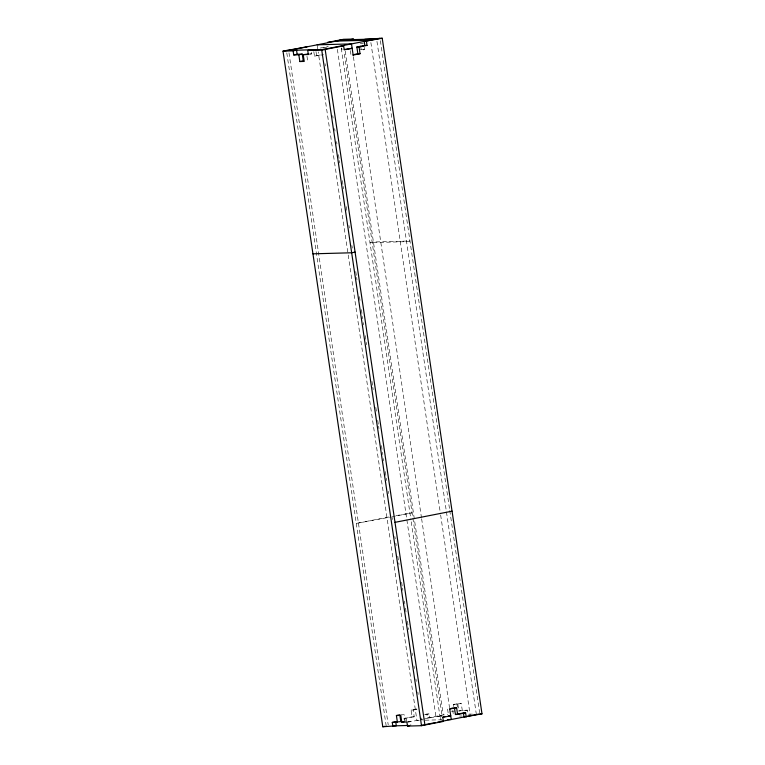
<?xml version="1.0" encoding="UTF-8"?>
<svg xmlns="http://www.w3.org/2000/svg" width="765" height="765" viewBox="0 0 765 765"><rect width="100%" height="100%" fill="white"/><g stroke="black" fill="none" stroke-linecap="round" stroke-linejoin="round"><path stroke-width="0.57" stroke-dasharray="3.83 2.87" d="M320.315 48.013L328.309 46.445M323.652 47.726L327.076 47.057M309.481 54.305L311.757 53.856L311.46 51.838M313.803 51.609L314.472 56.113L321.319 54.774M314.472 56.113L323.509 54.707M364.37 47.325L364.695 49.582L361.271 50.251L360.611 45.747M388.916 517.006L356.27 523.403L391.106 516.949M395.916 515.639L412.096 512.837L392.273 516.719M411.044 710.092L413.234 710.035L414.228 716.786L412.039 716.843L411.044 710.092L417.891 708.753M413.234 710.035L417.795 709.136M453.798 706.602L453.463 704.355L461.266 703.561L462.27 710.312L467.386 710.178L467.979 714.233L472.703 714.099M453.463 704.355L461.266 703.561M404.35 720.439L404.054 718.412L412.039 716.843M424.594 714.386L429.069 713.879L429.662 717.933L427.472 717.991L426.87 713.946M404.054 718.412L414.228 716.786M425.646 714.548L429.069 713.879M457.843 704.23L458.847 710.991L462.27 710.312M406.904 722.026L410.327 721.357L410.92 725.411M427.472 717.991L443.26 714.902L447.745 714.778M467.386 710.178L458.847 710.991M407.793 722.217L422.519 719.339M423.638 719.119L442.027 715.514L344.011 51.724M360.277 43.49L363.346 43.414M360.315 49.696L364.695 49.582M309.71 53.913L311.757 53.856M451.388 711.192L454.458 711.106M400.927 714.826L404.216 714.74L405.211 721.491M442.084 715.514L439.837 715.571L411.121 521.147M441.864 716.547L435.945 716.709L337.222 48.195M459.631 716.059L461.993 716.002M419.287 720.372L416.925 720.429L318.202 51.915M425.216 720.209L441.797 719.76M408.281 721.405L410.327 721.357M380.377 40.669L449.696 510.045M449.763 510.551L479.617 712.731M376.954 41.339L476.375 714.577M370.872 42.534L440.458 513.803M440.64 514.979L470.112 714.587M456.887 703.676L457.384 707.061M452.765 710.57L453.215 713.611M353.42 56.887L421.448 517.523M421.62 518.708L449.524 707.682M350.341 50.614L351.011 55.118M447.582 709.098L448.414 714.73M345.235 51.083L443.26 714.902M341.726 47.899L342.022 49.926M440.592 717.417L441.042 720.458M341.286 48.224L410.948 519.961M325.068 63.658L325.421 66.039M328.902 89.639L329.256 92.049M332.746 115.63L333.1 118.059M334.659 128.625L335.022 131.064M336.581 141.611L336.925 143.973M338.493 154.607L339.211 159.436M339.383 160.621L339.736 162.983M342.338 180.588L343.055 185.446M343.208 186.497L343.552 188.859M346.172 206.579L346.87 211.303M348.964 225.474L349.337 228.008M351.929 245.555L352.302 248.109M355.763 271.537L356.461 276.261M356.633 277.437L356.987 279.808M359.464 296.591L360.296 302.242M361.386 309.596L362.256 315.505M362.39 316.423L362.744 318.785M363.308 322.601L363.652 324.962M365.221 335.606L366.053 341.219M366.225 342.404L366.578 344.766M371.981 381.381L372.679 386.105M372.861 387.281L373.205 389.643M375.825 407.363L376.523 412.086M377.738 420.358L378.493 425.455M378.608 426.258L378.962 428.63M381.458 445.555L382.271 451.063M382.452 452.249L382.796 454.611M383.38 458.56L383.734 460.922M385.302 471.565L386.115 477.054M386.287 478.23L386.631 480.592M388.209 491.226L388.553 493.588M392.043 517.207L392.388 519.569M394.893 536.542L395.247 538.904M395.878 543.198L396.232 545.56M397.8 556.184L399.014 564.455M401.635 582.175L402.333 586.898M402.505 588.075L402.859 590.437M404.427 601.07L404.819 603.709M405.469 608.156L406.167 612.88M407.391 621.151L408.644 629.633M412.096 653.042L412.469 655.557M414.018 666.028L414.381 668.524M415.94 679.024L416.284 681.385M417.853 692.019L418.216 694.448M421.697 718L422.041 720.372M317.332 46.015L318.03 50.739M315.993 51.551L316.662 56.055M406.244 718.354L406.693 721.395M306.975 56.256L307.645 60.76M288.979 52.785L388.218 724.837M286.789 52.833L386.201 726.081M373.425 241.979L370.002 242.658L406.54 241.663L409.964 240.994L373.425 241.979"/><path stroke-width="1.15" d="M392.885 726.473L392.282 722.418L395.706 721.749L396.308 725.803L382.777 726.75L283.012 51.15L307.081 46.808M288.625 50.423L342.261 39.914M293.119 50.873L296.543 50.203L297.145 54.258L302.261 54.114L303.256 60.875L299.832 61.544L298.838 54.793L293.722 54.927L293.119 50.873L283.012 51.15M350.179 39.704L353.602 39.025L343.495 39.302L327.707 42.391L329.897 42.333M299.832 61.544L304.221 61.429L303.217 54.669L308.333 54.535L307.74 50.48L311.164 49.811M364.79 39.302L382.223 38.25L481.988 713.85L464.011 717.006L463.408 712.951L455.424 714.51L454.429 707.759L456.619 707.702L457.613 714.453L465.608 712.884L466.201 716.939M293.722 54.927L297.145 54.258M322.973 49.486L380.033 38.307M307.74 50.48L321.74 50.098L343.619 45.814L344.212 49.868L352.206 48.3L344.307 49.476M366.435 41.339L367.037 45.393L364.848 45.451L364.245 41.406L382.223 38.25M298.838 54.793L302.261 54.114M303.217 54.669L308.687 53.942M356.853 47.019L359.053 46.961L360.047 53.713L357.857 53.78L356.853 47.019L364.848 45.451M359.053 46.961L367.037 45.393M353.287 54.669L357.857 53.78M353.201 55.061L360.047 53.713M355.094 252.106L351.671 252.775L312.942 253.827M394.998 522.342L452.058 511.173M397.398 722.284L396.404 715.524L399.827 714.854L400.822 721.615L392.282 722.418M451.006 708.428L453.282 707.979M449.772 709.04L456.619 707.702M396.404 715.524L400.793 715.409L401.788 722.16L404.073 721.72M382.777 726.75L385.063 726.301M442.868 716.968L445.154 716.528M401.788 722.16L406.904 722.026L407.496 726.081L409.782 725.631M426.162 724.417L435.419 722.6M437.57 722.179L478.67 714.127M407.496 726.081L421.505 725.698L443.375 721.414L442.782 717.36L450.767 715.791L448.577 715.858M340.071 39.971L376.609 38.977M336.179 41.109L370.528 40.172M317.159 44.829L351.508 43.901L353.248 55.711M341.42 45.871L343.619 45.814M286.435 50.48L325.163 49.429L424.929 725.029L421.429 725.124M463.408 712.951L465.608 712.884M455.424 714.51L457.613 714.453M479.798 713.908L481.988 713.85M447.716 719.597L451.264 719.502L449.696 708.868M441.185 721.472L443.375 721.414M392.942 725.899L408.529 725.469M321.74 50.098L421.505 725.698"/></g></svg>
